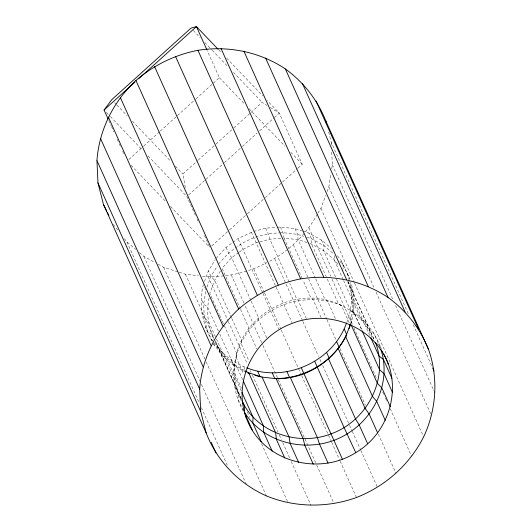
<?xml version="1.0" encoding="UTF-8"?>
<svg xmlns="http://www.w3.org/2000/svg" width="532" height="532" viewBox="0 0 532 532"><rect width="100%" height="100%" fill="white"/><g stroke="black" fill="none" stroke-linecap="round" stroke-linejoin="round"><path stroke-width="0.4" stroke-dasharray="2.66 2" d="M211.989 340.773C202.12 323.875 198.483 303.519 203.377 284.427M209.029 298.226C206.044 312.244 208.152 327.213 214.336 340.094M327.127 191.573L328.823 187.011L330.951 173.512M331.702 168.75L332.334 164.78L331.729 151.56M346.784 322.332C351.891 309.597 352.982 295.007 349.537 281.714M334.814 255.746L334.169 259.583L343.266 279.819M342.588 270.396L343.679 266.2L341.145 260.567L336.297 254.329M349.132 281.182L348.606 282.678L351.991 295.938L370.186 336.41M204.501 281.401L208.424 270.815L215.227 259.716M207.028 287.034L210.958 276.447L217.335 266.04M317.93 213.192L320.922 208.305L325.717 195.377M350.721 324.181C355.163 310.615 355.097 295.586 350.701 281.993M220.301 271.074L214.655 280.278L209.794 293.398L219.224 314.379M269.651 261.219C289.714 250.619 306.671 233.867 317.504 213.891M216.078 258.326L226.053 247.44L237.957 238.575L252.933 231.633M218.612 263.958L228.587 253.072L234.539 248.637M128.89 159.44L143.048 146.652M143.667 146.094L159.673 131.643M160.292 131.085L176.917 116.076M177.528 115.517L195.384 99.398M196.002 98.839L219.397 77.712L207.241 50.653M185.316 187.663L182.848 173.971L197.598 160.651M198.217 160.092L215.42 144.558M216.039 143.999L233.249 128.458M233.861 127.906L250.452 112.924M251.071 112.365L262.13 102.377L266.931 105.389M188.754 194.858L205.379 179.849M205.997 179.291L223.852 163.171M224.464 162.612L241.708 147.045M242.319 146.486L257.096 133.146M259.563 130.919L273.721 118.137M274.339 117.579L279.267 113.13L267.27 100.601M211.723 245.97L228.966 230.403M229.578 229.844L246.821 214.283M247.433 213.724L264.677 198.157M265.288 197.598L281.913 182.589M282.532 182.03L297.308 168.691M297.927 168.132L302.236 164.242L279.267 113.13L270.356 107.537M235.197 248.145C247.586 238.582 263.26 233.408 278.868 232.976M238.662 252.527L231.646 257.747L222.037 268.241L240.225 308.713M239.3 252.048L243.124 249.202L256.018 242.925L259.091 242.093M202.532 276.181C224.557 277.923 247.307 273.155 266.765 262.622M253.731 231.413L265.681 228.168L276.334 227.344M259.862 241.88L269.844 239.167L280.903 238.316M277.152 227.277L280.43 227.024L295.027 228.694L301.963 230.895M279.686 232.91L282.964 232.657L297.554 234.326L303.725 236.281M280.43 227.024L282.964 232.657L284.061 238.07L298.133 239.673L309.145 243.171M179.198 272.258L185.402 274.226L198.456 275.716M302.735 231.141L308.899 233.096L321.528 240.072L331.203 248.311M306.804 237.259L311.433 238.728L324.055 245.698L333.737 253.944M309.93 243.417L323.675 250.638L334.169 259.583L339.123 265.947M349.238 322.858L341.444 305.508C309.318 291.716 269.538 302.908 248.624 330.744C231.181 353.607 228.986 386.152 243.264 411.13M158.044 264.218L163.69 267.337L178.426 272.012M213.964 342.502C221.758 353.906 233.275 362.631 246.097 367.592M341.444 305.508C300.374 284.028 244.614 311.393 235.922 356.839L243.716 374.182M321.528 240.072L324.055 245.698L323.675 250.638L350.621 310.602C365.324 318.808 375.186 333.358 381.291 348.733M139.517 252.66L143.933 256.424L155.224 262.655M244.447 370.478C231.925 364.3 221.199 353.96 215.181 341.318M246.316 372.486L233.694 365.517L222.802 356.241L213.379 343.599M376.809 343.519L379.934 345.72L380.52 348.008M350.621 310.602L361.115 319.546L364.959 321.76L372.074 337.594M124.362 238.655L126.895 241.907L135.733 249.435M218.705 49.875L221.565 52.861M226.705 58.227L262.695 95.826M193.316 30.49L200.198 37.679M204.787 42.474L211.67 49.662M212.241 50.261L228.295 67.032M233.462 72.425L262.13 102.377M219.397 77.712L243.962 103.374M249.102 108.741L285.099 146.34M290.811 152.305L302.236 164.242M114.606 102.683L116.328 104.478M116.9 105.077L127.221 115.863M132.382 121.249L170.805 161.389M175.394 166.184L182.848 173.971M106.36 112.385L109.785 115.963M110.357 116.561L142.35 149.977M148.062 155.949L186.905 196.527L188.262 199.533M131.045 165.286L166.463 202.286M170.459 206.463L209.309 247.041M339.795 261.212L343.679 266.2L349.923 278.934L341.145 260.567M205.299 326.648L211.537 339.383L213.478 341.877M113.23 224.344L117.785 230.196M347.901 281.228L373.87 338.891M373.783 339.024L347.642 281.641M213.764 338.432L211.643 334.096L207.826 332.281L204.315 318.522L201.781 312.889M241.422 399.831L214.669 340.839M243.39 410.385L237.844 399.067L238.589 394.059L235.204 380.792L216.338 338.817M328.67 132.102L331.316 142.47L408.529 314.272M413.291 324.872L431.658 365.743M332.334 164.78L393.214 300.254M395.595 305.554L435.056 393.348M328.823 187.011L374.402 288.43M376.104 292.214L431.545 415.578M320.922 208.305L354.259 282.479M354.598 283.237L423.645 436.878M380.134 347.31L373.69 332.979L369.534 330.359L361.115 319.546L343.599 280.57M350.907 287.061L353.434 292.693L351.991 295.938L352.616 309.684L350.455 323.376L351.838 321.162L349.311 315.529M351.552 301.318L354.086 306.951L352.616 309.684L361.374 329.168M361.527 329.075L354.073 312.483L338.452 303.878L311.506 243.922L311.433 238.728L308.899 233.096M308.946 227.849L330.711 276.288M332.074 279.313L352.483 324.726M353.84 327.752L372.892 370.132M373.231 370.89L376.969 379.216M382.754 392.084L383.772 394.352M385.474 398.142L387.176 401.926M390.235 408.736L411.668 456.416M295.027 228.694L297.554 234.326L298.133 239.673L315.31 277.897M335.366 318.449L327.572 301.105L325.079 299.636L315.649 278.648M293.338 244.886L326.668 319.054M327.014 319.812L336.197 340.247M339.935 348.573L365.444 405.337M378.372 434.099L396.061 473.453M321.109 317.544L312.976 299.443L311.014 298.033L302.927 280.045M284.061 238.07L302.588 279.293M265.681 228.168L268.208 233.801L269.844 239.167L289.381 282.638M306.359 318.681L298.226 300.58L296.79 299.13L289.721 283.39M274.705 258.765L302.602 320.823M302.941 321.581L318.588 356.393M319.945 359.426L321.308 362.452M322.665 365.477L349.198 424.509M349.537 425.268L351.918 430.568M352.257 431.326L360.423 449.487M360.763 450.245L377.427 487.332M251.337 232.065L292.015 322.578M253.771 268.946L264.311 292.407M264.65 293.165L280.982 329.494M281.322 330.252L301.391 374.907M301.73 375.665L331.323 441.507M331.662 442.265L339.822 460.433M340.167 461.184L356.493 497.513M262.662 292.673L237.957 238.575M263.001 293.418L278.635 329.089M250.851 300.467L231.646 257.747L228.587 253.072L226.053 247.44M251.184 301.218L258.599 317.71L258.599 319.858L266.732 337.953M231.327 275.051L243.909 303.054M245.272 306.08L262.622 344.676M262.961 345.434L277.923 378.737M278.263 379.496L316.36 464.263M316.7 465.015L334.049 503.618M240.564 309.464L248.983 328.204L248.624 330.744L256.757 348.846M188.594 200.285L195.35 215.32M197.04 219.078L198.057 221.332M204.474 235.61L209.542 246.888M231.5 317.757L214.655 280.278L210.958 276.447L208.424 270.815M231.832 318.502L241.601 340.241L240.969 343.233L248.763 360.576M208.245 276.833L227.969 320.73M228.308 321.488L247.36 363.868M250.419 370.678L251.097 372.194M252.461 375.22L277.97 431.984M279.333 435.01L281.375 439.552M282.731 442.584L289.88 458.478M291.237 461.503L310.967 505.4M243.789 366.854L245.372 370.378M219.556 315.13L221.917 320.377M222.256 321.128L223.939 324.872M224.278 325.624L236.74 353.354L233.681 371.043L241.475 388.393M204.64 287.24L205.911 290.053L203.67 304.264L204.315 318.522L208.251 320.829L215.999 338.073M242.639 379.622L236.574 366.129L233.694 365.517L231.161 359.885M218.406 331.07L207.633 307.09L203.67 304.264L201.136 298.632M219.756 334.069L234.579 367.047L235.204 380.792L234.326 385.301L241.448 401.141M241.235 390.92L226.08 357.191L222.802 356.241L220.275 350.608M185.402 274.226L213.977 337.8M215.34 340.832L241.528 399.106M247.314 411.974L249.694 417.274M261.598 443.761L288.131 502.793M241.235 398.84L217.661 346.372L214.07 345.015L213.438 343.606M211.537 339.383L212.175 340.793M108.801 120.518L111.168 125.778M111.507 126.53L113.868 131.796M117.246 139.311L118.935 143.068M119.274 143.82L120.964 147.577M122.653 151.334L123.663 153.588M163.69 267.337L204.847 358.914M206.21 361.94L266.412 495.904M143.933 256.424L200.059 381.304M201.415 384.33L246.316 484.233M126.895 241.907L199.347 403.116M201.389 407.658L227.237 465.181M347.389 273.302L349.344 280.949M331.316 142.47L331.469 145.775"/><path stroke-width="0.8" d="M244.161 411.017L244.607 406.335L242.246 401.088M96.944 160.571C99.112 130.007 113.542 101.24 135.939 80.465C153.628 65.163 174.995 54.776 197.951 50.301C228.201 45.486 259.815 51.843 285.345 68.927C303.506 82.074 317.597 100.063 325.817 120.937L428.546 349.504C438.561 377.953 436.459 409.66 423.645 436.878C409.647 464.582 385.348 486.221 356.493 497.513C327.453 507.96 295.014 507.681 266.412 495.904C239.034 483.728 216.943 461.018 206.183 432.982L103.454 204.414L97.961 182.882L96.944 160.571L199.666 389.138L200.684 411.449L206.183 432.982M199.666 389.138C201.841 358.575 216.265 329.807 238.662 309.032C256.351 293.731 277.717 283.35 300.673 278.874C330.924 274.053 362.538 280.411 388.067 297.494C406.229 310.641 420.327 328.63 428.546 349.504M245.638 416.41L246.316 417.919C261.731 461.264 318.043 476.685 355.748 452.646C388.852 433.387 403.043 387.715 383.665 354.013M246.868 367.831C284.899 383.166 332.879 361.827 346.505 323.084M350.169 324.148C341.471 356.413 309.358 379.349 276.181 378.704L274.785 378.558L272.258 372.925M349.039 328.716L350.442 324.939M108.129 119.015L104.073 109.998L111.74 99.684L191.021 28.096L196.428 26.6L218.14 49.276M104.073 109.998L134.855 82.201M138.553 78.862L196.428 26.6L206.901 49.902M274.785 378.558C304.597 378.97 333.584 361.567 346.798 334.768L345.594 336.49L372.54 396.453L376.809 401.547L385.281 420.406M261.817 377.075L276.181 378.704L303.134 438.661L304.803 445.337L313.275 464.19M245.166 370.877L248.743 372.852L262.116 377.095L289.062 437.058L290.206 443.675L298.678 462.527M247.859 372.979L250.173 373.71M254.795 375.18L258.652 376.403M388.407 364.573C374.993 326.901 328.763 308.826 292.354 323.336C255.32 336.497 232.152 380.42 246.316 417.919M244.567 412.426C265.687 446.195 314.239 454.607 347.276 433.793C375.206 417.015 391.299 381.112 380.912 349.537M242.479 401.999C258.067 433.573 299.11 446.288 331.177 433.806C366.874 421.118 389.205 378.784 375.552 342.635M103.454 204.414L106.713 211.058M107.437 212.534L108.887 215.487M316.048 101.007L418.77 329.574M432.682 368.011L434.039 371.037M302.382 83.444L405.105 312.011M285.345 68.927L388.067 297.494M265.588 58.015L368.31 286.582M381.491 350.329L382.169 351.838M391.924 378.332L383.452 359.479L378.944 355.901L370.857 337.913M243.869 51.125L346.598 279.692M392.569 392.589L384.097 373.737L379.562 369.64L362.046 330.671M390.328 406.794L381.856 387.941L377.401 383.339L351.127 324.872M221.033 48.518L323.755 277.086M344.264 329.135L346.478 334.063M336.61 341.624L339.137 347.256L338.212 348.527L365.158 408.49L369.148 414.036L377.627 432.888M197.951 50.301L300.673 278.874M326.635 352.51L329.168 358.142L328.596 359.02L355.549 418.983L359.18 424.922L367.652 443.781M314.731 361.374L344.071 427.535L355.748 452.646M175.507 56.405L278.229 284.972M301.351 367.885L342.369 459.156M154.573 66.586L257.295 295.16M287.007 371.782L289.541 377.414L290.406 377.6L317.351 437.563L319.552 444.2L328.025 463.053M135.939 80.465L238.662 309.032M257.661 371.263L260.195 376.889M248.743 372.852L275.689 432.815L276.334 439.272L284.806 458.125M120.332 97.502L223.054 326.069M243.31 381.118L263.52 426.092L263.706 432.297L272.178 451.149M241.907 392.417L253.026 417.148L252.82 423.02L261.292 441.873M244.421 412.553L252.56 430.654M108.355 117.047L211.078 345.614M100.455 138.34L203.177 366.907M97.961 182.882L200.684 411.449M211.191 442.318L215.952 452.918M325.817 120.937L326.229 122.533"/></g></svg>
